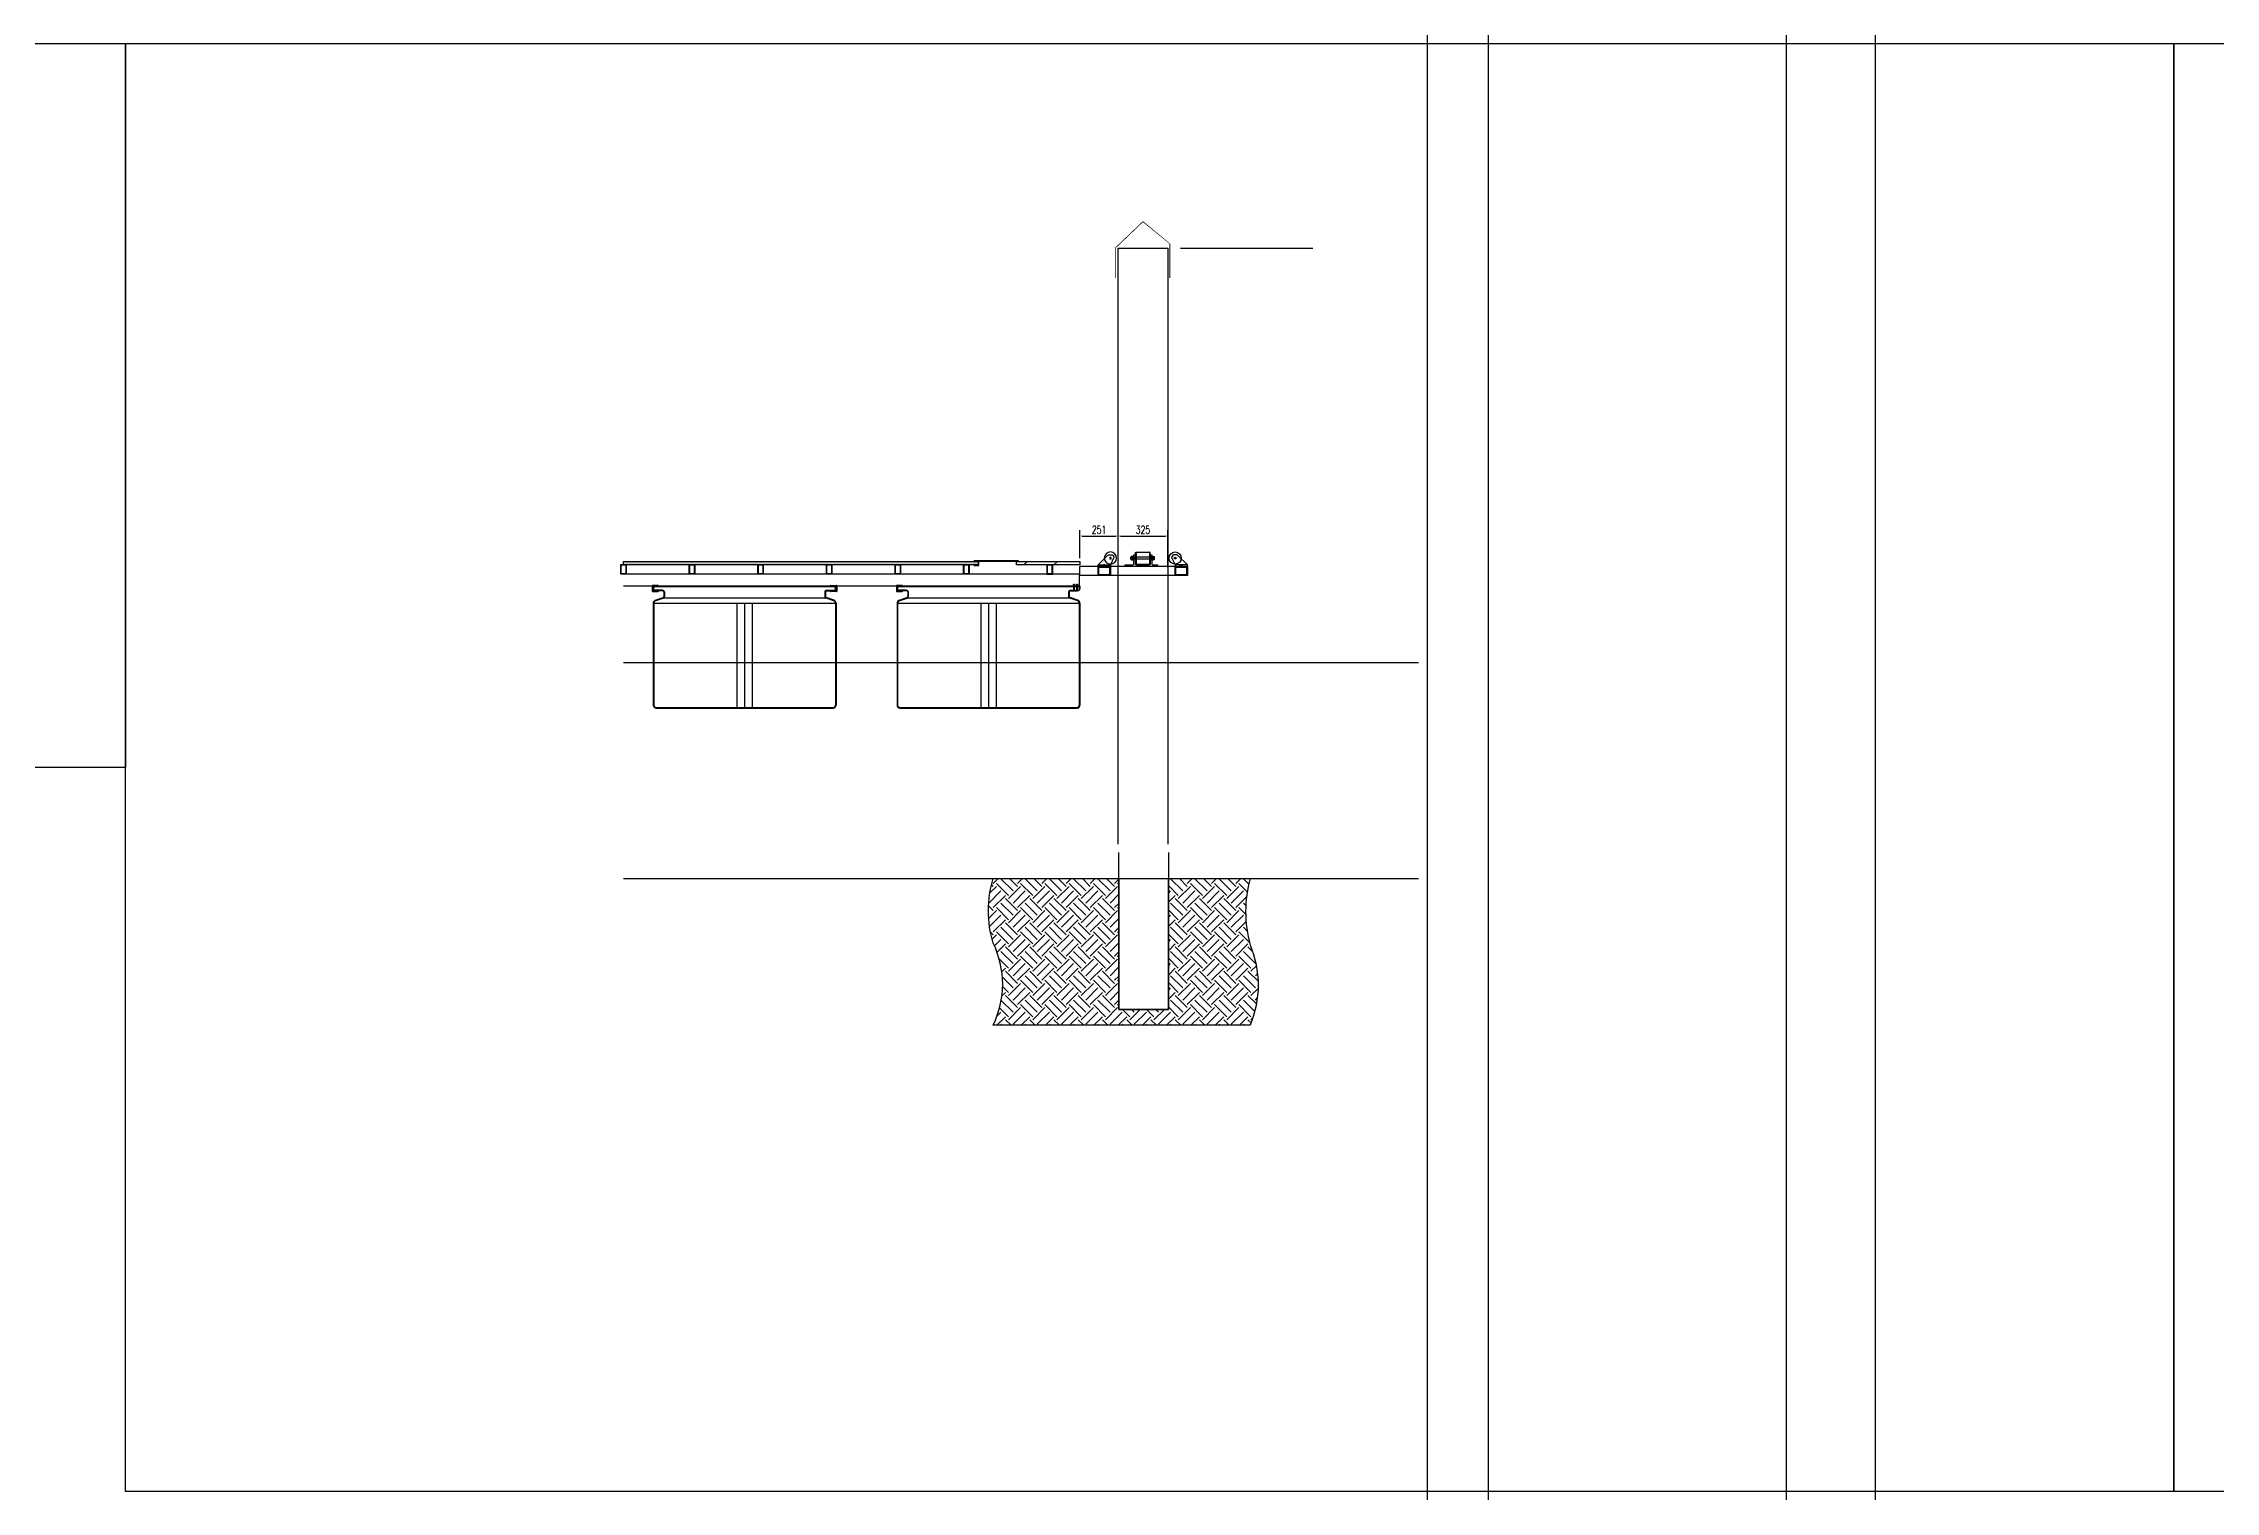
# Model space of a CAD drawing. Header units: millimetres. Extents: x -1714232 to -1367445, y 901519 to 1531173.
# Drawn here: x -1687890 to -1673638, y 914755 to 924259 of the extents above; entities that cross this region are included whole.
import ezdxf

# ---------------------------------------------------------------- set-up
doc = ezdxf.new("R2010")
doc.units = ezdxf.units.MM
doc.header["$LTSCALE"] = 1000
for name, pattern in [('ACAD_ISO03W100', [30, 12, -18]), ('CENTER2', [28.574999999999992, 19.05, -3.174999999999998, 3.174999999999998, -3.174999999999998]), ('DASH', [0.35, 0.25, -0.1]), ('DASHED2', [9.524999999999995, 6.349999999999998, -3.174999999999998]), ('HIDDEN', [0.375, 0.25, -0.125])]:
    doc.linetypes.add(name, pattern=pattern)
doc.layers.get('0').update_dxf_attribs({"linetype": 'CONTINUOUS'})
doc.layers.get('DEFPOINTS').update_dxf_attribs({"linetype": 'CONTINUOUS'})
doc.layers.add('_ACM-LD-SC64', color=251, linetype='CONTINUOUS', lineweight=13)
for name, color, linetype in [('PUB_DIM', 3, 'CONTINUOUS'), ('W-ALUMINUM_FRAME铝架', 30, 'CONTINUOUS'), ('W-FLOAT_BOWL浮筒', 253, 'CONTINUOUS'), ('W-MOUNTING固定方式', 5, 'CONTINUOUS'), ('W-STEEL_FRAME钢架', 3, 'CONTINUOUS'), ('W-STEEL_KEEL钢龙骨', 5, 'CONTINUOUS'), ('W-WOOD_FLOOR木地板', 30, 'CONTINUOUS'), ('ZJ', 251, 'CONTINUOUS'), ('扣板', 4, 'CONTINUOUS'), ('结构', 1, 'CONTINUOUS')]:
    doc.layers.add(name, color=color, linetype=linetype)
doc.styles.add('STANDARD_T3', font='simplex.shx', dxfattribs={"width": 0.7, "bigfont": 'gbcbig.shx'})
doc.dimstyles.new('W&&15', dxfattribs={"dimtxt": 52.5, "dimasz": 15, "dimexe": 37.5, "dimexo": 45, "dimgap": 15, "dimtad": 1, "dimdec": 0, "dimzin": 0, "dimdsep": 46, "dimtxsty": 'STANDARD_T3', "dimcen": 0.09, "dimclrd": 1, "dimclre": 1, "dimclrt": 7, "dimazin": 2, "dimtfac": 1, "dimtdec": 0, "dimtix": 1, "dimtmove": 2, "dimatfit": 3, "dimfxl": 100, "dimtolj": 1, "dimtzin": 0, "dimarcsym": 0})

# ---------------------------------------------------------------- blocks, each defined once
blk = doc.blocks.new('玻璃钢浮箱')
for p, q in [((-1336464.95106362, 1115022.612269829), (-1336464.95106362, 1115007.612269829)), ((-1335264.95106362, 1115022.612269832), (-1336464.95106362, 1115022.612269832)), ((-1336451.521735378, 1114930.448376054), (-1336400.322794921, 1114948.25749087)), ((-1335278.527714764, 1115018.612269829), (-1336451.374412476, 1115018.612269832)), ((-1336402.951063621, 1114996.612269829), (-1336451.374412476, 1114996.612269829)), ((-1336450.879067439, 1114926.436843038), (-1336399.00866057, 1114944.479521718)), ((-1336402.951063621, 1114992.612269829), (-1336449.95106362, 1114992.612269829)), ((-1335330.893466676, 1114944.479521722), (-1336399.008660571, 1114944.479521719)), ((-1336394.951063621, 1114984.612269829), (-1336394.951063621, 1114955.813429174)), ((-1336390.951063621, 1114984.612269829), (-1336390.951063621, 1114955.813429174)), ((-1335338.95106362, 1114984.612269831), (-1335338.95106362, 1114955.813429174)), ((-1335334.95106362, 1114984.612269831), (-1335334.95106362, 1114955.813429174)), ((-1335279.023059806, 1114926.436843041), (-1335330.893466675, 1114944.479521722)), ((-1335278.380391867, 1114930.448376058), (-1335329.579332324, 1114948.257490873)), ((-1335326.95106362, 1114996.612269831), (-1335278.527714764, 1114996.612269829)), ((-1335326.95106362, 1114992.612269831), (-1335279.95106362, 1114992.612269831)), ((-1335264.95106362, 1115022.612269829), (-1335264.95106362, 1115007.612269829)), ((-1336464.951063623, 1114911.558530298), (-1336464.951063622, 1114241.612269833)), ((-1336460.951063623, 1114912.26945872), (-1335268.951063622, 1114912.269458724)), ((-1336460.951063623, 1114912.26945872), (-1336460.951063623, 1114241.612269833)), ((-1335914.951063629, 1114912.269458722, 1e-08), (-1335914.951063629, 1114226.612269833, 1e-08)), ((-1335864.951063628, 1114912.269458722, 1e-08), (-1335864.951063631, 1114226.612269832, 1e-08)), ((-1335864.951063629, 1114912.269458722, 1e-08), (-1335864.95106363, 1114226.612269832, 1e-08)), ((-1335814.951063628, 1114912.269458722, 1e-08), (-1335814.951063631, 1114226.612269832, 1e-08)), ((-1335268.951063622, 1114912.269458724), (-1335268.95106362, 1114241.612269832)), ((-1335264.951063622, 1114911.558530302), (-1335264.951063624, 1114241.611891086)), ((-1336445.951063623, 1114226.612269833), (-1335283.95106362, 1114226.612269832)), ((-1336445.951063622, 1114222.612269833), (-1335283.95106362, 1114222.612269832))]:
    blk.add_line(p, q)
for centre, radius, start, end in [((-1336449.95106362, 1115007.612269829), 15, 180, 270), ((-1336444.951063623, 1114911.558530298), 20, 109.1797943720464, 180), ((-1336451.374412476, 1115007.612269829), 11, 90, 270), ((-1336445.951063623, 1114912.26945872), 15, 109.1797943720464, 180), ((-1336402.951063621, 1114984.612269829), 12, 0, 90), ((-1336402.951063621, 1114984.612269829), 8, 0, 90), ((-1336402.951063621, 1114955.813429174), 8, 289.1797943720464, 0), ((-1336402.951063621, 1114955.813429174), 12, 289.1797943720464, 0), ((-1335326.95106362, 1114984.612269831), 12, 90, 180), ((-1335326.95106362, 1114955.813429174), 12, 180, 250.8202055983708), ((-1335326.95106362, 1114984.612269831), 8, 90, 180), ((-1335326.95106362, 1114955.813429174), 8, 180, 250.8202055983708), ((-1335279.95106362, 1115007.612269831), 15, 270, 0), ((-1335283.951063622, 1114912.269458724), 15, 0, 70.82020559837085), ((-1335278.527714764, 1115007.612269829), 11, 270, 90), ((-1335284.951063622, 1114911.558530302), 20, 0, 70.82020559837085), ((-1336445.951063622, 1114241.612269833), 19, 180, 270), ((-1336445.951063623, 1114241.612269833), 15, 180, 270), ((-1335283.95106362, 1114241.612269832), 15, 270, 0), ((-1335283.95106362, 1114241.612269832), 19, 270, 0)]:
    blk.add_arc(centre, radius, start, end)
blk = doc.blocks.new('0123.')
at = {"layer": '结构', "color": 4, "linetype": 'ByBlock', "ltscale": 0.5}
for p, q in [((448796.9739971925, -94743.68440451115), (448796.9739971925, -94742.68440451115)), ((448797.9739971925, -94741.68440451115), (448835.9739971925, -94741.68440451115)), ((448832.9739971925, -94744.68440451115), (448797.9739971925, -94744.68440451115)), ((448833.9739971925, -94777.68440451115), (448833.9739971925, -94745.68440451115)), ((448836.9739971925, -94742.68440451115), (448836.9739971925, -94780.68440451115)), ((448796.9739971925, -94780.68440451115), (448796.9739971925, -94779.68440451115)), ((448797.9739971925, -94778.68440451115), (448832.9739971925, -94778.68440451115)), ((448835.9739971925, -94781.68440451115), (448797.9739971925, -94781.68440451115))]:
    blk.add_line(p, q, dxfattribs=at)
for centre, start, end in [((448797.9739971925, -94742.68440451115), 90, 180), ((448797.9739971925, -94743.68440451115), 180, 270), ((448832.9739971925, -94745.68440451115), 0, 90), ((448835.9739971925, -94742.68440451115), 0, 90), ((448797.9739971925, -94779.68440451115), 90, 180), ((448797.9739971925, -94780.68440451115), 180, 270), ((448832.9739971925, -94777.68440451115), 270, 0), ((448835.9739971925, -94780.68440451115), 270, 0)]:
    blk.add_arc(centre, 1, start, end, dxfattribs=at)
blk = doc.blocks.new('膨胀螺丝')
at = {"layer": '_ACM-LD-SC64', "color": 8}
for p, q in [((-1332436.829765675, 1115542.888619291), (-1332436.829765675, 1115538.088619291)), ((-1332424.829765675, 1115542.888619291), (-1332436.829765675, 1115542.888619291)), ((-1332424.829765675, 1115538.088619291), (-1332436.829765675, 1115538.088619291)), ((-1332434.429765675, 1115542.888619291), (-1332434.429765675, 1115538.088619291)), ((-1332434.029765675, 1115544.088619291), (-1332432.829765675, 1115545.288619291)), ((-1332434.029765675, 1115542.888619291), (-1332434.029765675, 1115544.088619291)), ((-1332428.829765675, 1115545.288619291), (-1332432.829765675, 1115545.288619291)), ((-1332427.629765675, 1115544.088619291), (-1332428.829765675, 1115545.288619291)), ((-1332427.629765675, 1115542.888619291), (-1332427.629765675, 1115544.088619291)), ((-1332427.229765675, 1115542.888619291), (-1332427.229765675, 1115538.088619291)), ((-1332424.829765675, 1115542.888619291), (-1332424.829765675, 1115538.088619291))]:
    blk.add_line(p, q, dxfattribs=at)
at = {"layer": '_ACM-LD-SC64', "color": 8, "linetype": 'HIDDEN', "ltscale": 5}
blk.add_lwpolyline([(-1332427.229765675, 1115538.088619291), (-1332427.225071973, 1115500.348928018), (-1332434.425071973, 1115500.348928018), (-1332434.429765675, 1115538.088619291)], close=True, dxfattribs=at)
blk = doc.blocks.new('ganglonggu')
at = {"layer": 'W-STEEL_KEEL钢龙骨'}
for points in [[(-1338168.928732046, 1115605.282686594), (-1338128.928732046, 1115605.282686594), (-1338128.928732046, 1115665.282686594), (-1338168.928732046, 1115665.282686594)], [(-1338165.928732046, 1115608.282686594), (-1338131.928732046, 1115608.282686594), (-1338131.928732046, 1115662.282686594), (-1338165.928732046, 1115662.282686594)]]:
    blk.add_lwpolyline(points, close=True, dxfattribs=at)
blk = doc.blocks.new('*D72')
at = {"layer": 'DEFPOINTS', "color": 0, "transparency": 16777216}
for p in [(-1680512.919584819, 921025.8670849195), (-1680837.919584819, 920773.2887993532), (-1680512.919584819, 920773.2887993532)]:
    blk.add_point(p, dxfattribs=at)
at = {"layer": 'PUB_DIM', "color": 1, "lineweight": -2, "transparency": 16777216}
for p, q in [((-1680837.919584819, 920818.2887993532), (-1680837.919584819, 921063.3670849195)), ((-1680822.919584819, 921025.8670849195), (-1680527.919584819, 921025.8670849195)), ((-1680512.919584819, 920818.2887993532), (-1680512.919584819, 921063.3670849195))]:
    blk.add_line(p, q, dxfattribs=at)
at = {"layer": 'PUB_DIM', "color": 1, "transparency": 16777216}
for points in [[(-1680822.919584819, 921028.3670849195), (-1680822.919584819, 921023.3670849195), (-1680837.919584819, 921025.8670849195)], [(-1680527.919584819, 921028.3670849195), (-1680527.919584819, 921023.3670849195), (-1680512.919584819, 921025.8670849195)]]:
    blk.add_solid(points, dxfattribs=at)
at = {"layer": 'PUB_DIM', "color": 7, "transparency": 16777216, "insert": (-1680675.419584819, 921067.1170849195), "char_height": 52.5, "attachment_point": 5, "style": 'STANDARD_T3'}
blk.add_mtext('\\A1;325', dxfattribs=at)
blk = doc.blocks.new('5632.')
for p, q in [((865972.7577480647, -129944.8268070182), (865995.8249615186, -129992.1216033775)), ((865980.8735029197, -129928.5214834217), (865973.7819724404, -129939.0348313285)), ((866075.8249615186, -129992.1216033775), (866013.753893707, -129930.0505355656))]:
    blk.add_line(p, q)
at = {"color": 0}
for p, q in [((866006.682825895, -129927.1216033775), (865984.3432487755, -129927.1216033775)), ((866075.8249615186, -129992.1216033775), (865995.8249615186, -129992.1216033775)), ((865995.8249615186, -129992.1216033775), (865995.8249615186, -130002.1216033775)), ((865995.8249615186, -130002.1216033775), (866075.8249615186, -130002.1216033775)), ((866075.8249615186, -130002.1216033775), (866075.8249615186, -129992.1216033775))]:
    blk.add_line(p, q, dxfattribs=at)
for radius in [40, 6]:
    blk.add_circle((865995.8249615186, -129947.3343983071), radius)
for centre, radius, start, end in [((865977.2517182962, -129942.6349512843), 5, 133.943538768999, 205.9999999985835), ((865984.3432487755, -129932.1216033775), 5, 90, 133.943538768999), ((866006.682825895, -129937.1216033775), 10, 45, 90)]:
    blk.add_arc(centre, radius, start, end)
blk = doc.blocks.new('*D85')
at = {"layer": 'DEFPOINTS', "color": 0, "transparency": 16777216}
for p in [(-1680837.919584819, 921025.8670813083), (-1681089.080432753, 920836.4876276387), (-1680837.919584819, 920836.4876276387)]:
    blk.add_point(p, dxfattribs=at)
at = {"layer": 'PUB_DIM', "color": 1, "lineweight": -2, "transparency": 16777216}
for p, q in [((-1681089.080432753, 920881.4876276387), (-1681089.080432753, 921063.3670813083)), ((-1681074.080432753, 921025.8670813083), (-1680852.919584819, 921025.8670813083)), ((-1680837.919584819, 920881.4876276387), (-1680837.919584819, 921063.3670813083))]:
    blk.add_line(p, q, dxfattribs=at)
at = {"layer": 'PUB_DIM', "color": 1, "transparency": 16777216}
for points in [[(-1681074.080432753, 921028.3670813083), (-1681074.080432753, 921023.3670813083), (-1681089.080432753, 921025.8670813083)], [(-1680852.919584819, 921028.3670813083), (-1680852.919584819, 921023.3670813083), (-1680837.919584819, 921025.8670813083)]]:
    blk.add_solid(points, dxfattribs=at)
at = {"layer": 'PUB_DIM', "color": 7, "transparency": 16777216, "insert": (-1680963.500008786, 921067.1170813083), "char_height": 52.5, "attachment_point": 5, "style": 'STANDARD_T3'}
blk.add_mtext('\\A1;251', dxfattribs=at)

msp = doc.modelspace()

# ---------------------------------------------------------------- hatches: boundary and pattern name
h = msp.add_hatch()
h.set_pattern_fill('土壤', color=256, scale=30, angle=45)
h.set_pattern_definition([(45, (-3000110.909582535, -1009852.079416482), (0, 159.0990257669732), [112.5, -112.5]), (45, (-3000140.740649866, -1009822.248349151), (0, 159.0990257669732), [112.5, -112.5]), (45, (-3000170.571717198, -1009792.417281819), (0, 159.0990257669732), [112.5, -112.5]), (135, (-3000170.571717198, -1009772.529903598), (-159.0990257669732, 2.842170943040401e-14), [112.5, -112.5]), (135, (-3000140.740649866, -1009742.698836267), (-159.0990257669732, 2.842170943040401e-14), [112.5, -112.5]), (135, (-3000110.909582535, -1009712.867768936), (-159.0990257669732, 2.842170943040401e-14), [112.5, -112.5])])
edge = h.paths.add_edge_path()
edge.add_line((-1680508.91897072, 918778.7961400573), (-1679972.363137807, 918778.7961400573))
edge.add_arc((-1679175.083586384, 918560.8210495306), 826.5396682594758, 164.7090876036048, 195.2909123963952)
edge.add_arc((-1680608.443632405, 918078.9658706628), 688.6443905466099, -22.53127899476482, 22.53127899476482, ccw=False)
edge.add_line((-1679972.363137807, 917815.0857823216), (-1681658.345607596, 917815.0857823216))
edge.add_arc((-1682209.621212257, 918084.805049988), 613.7208450469742, 333.9291642894453, 386.0708357105547)
edge.add_arc((-1680937.793764044, 918566.6602288558), 751.1302177831844, 163.5951725134529, 196.4048274865471, ccw=False)
edge.add_line((-1681658.345607596, 918778.7961400573), (-1680833.918819812, 918778.7961400573))
edge.add_line((-1680833.918819812, 918778.7961400573), (-1680833.918349989, 917919.4773324586))
edge.add_line((-1680833.918349989, 917919.4773324586), (-1680508.918349989, 917919.4773324586))
edge.add_line((-1680508.918349989, 917919.4773324586), (-1680508.91897072, 918778.7961400573))
at = {"layer": 'W-ALUMINUM_FRAME铝架'}
h = msp.add_hatch(dxfattribs=at)
h.set_pattern_fill('金属', color=4, scale=5)
h.set_pattern_definition([(45, (-348646.0581654867, -194941.7119045416), (-8.838834764831844, 8.838834764831844), []), (45, (-348640.1656089867, -194941.7119045416), (-8.838834764831844, 8.838834764831844), [])])
edge = h.paths.add_edge_path()
edge.add_line((-1681491.801853968, 920863.1687777631), (-1681755.684643422, 920863.1687777631))
edge.add_line((-1681755.684643421, 920863.1687777631), (-1681783.020710964, 920863.1687777631))
edge.add_arc((-1681782.75891018, 920861.6918010032), 1.49999999997874, 100.0515325538867, 278.4424035466266)
edge.add_line((-1681782.538687484, 920860.2080550801), (-1681755.463221053, 920860.1687777631))
edge.add_line((-1681755.463221053, 920860.1687777631), (-1681755.463221053, 920836.1687777631))
edge.add_line((-1681755.463221054, 920836.1687777631), (-1681783.020710964, 920836.1687777631))
edge.add_arc((-1681782.75891018, 920834.6918010032), 1.49999999997874, 100.0515325538867, 278.4424035466266)
edge.add_line((-1681782.538687484, 920833.2080550801), (-1681755.463221053, 920833.1687777631))
edge.add_line((-1681755.463221053, 920833.1687777631), (-1681752.463221053, 920833.1687777631))
edge.add_line((-1681752.463221053, 920833.1687777631), (-1681752.463221053, 920860.1687777631))
edge.add_line((-1681752.463221053, 920860.1687777631), (-1681491.801853968, 920860.1687777631))
edge.add_line((-1681491.801853968, 920860.1687777631), (-1681491.801853968, 920863.1687777631))
at = {"layer": 'W-WOOD_FLOOR木地板'}
h = msp.add_hatch(dxfattribs=at)
h.set_pattern_fill('木纹01', color=256, scale=10, angle=45)
h.set_pattern_definition([(45, (-3000604.564621158, -1012149.559421372), (0, 56.5685424949238), [2, -38]), (45, (-3000627.192038156, -1012166.529984121), (0, 56.5685424949238), [4, -36]), (45, (-3000610.221475407, -1012146.730994248), (0, 56.5685424949238), [2, -38]), (45, (-3000630.020465281, -1012160.873129871), (0, 56.5685424949238), [2, -38]), (45, (-3000614.464116095, -1012142.48835356), (0, 56.5685424949238), [2, -38]), (45, (-3000631.434678843, -1012156.630489184), (0, 56.5685424949238), [2, -38]), (45, (-3000617.292543219, -1012139.659926436), (0, 56.5685424949238), [2, -38]), (45, (-3000635.67731953, -1012152.387848497), (0, 56.5685424949238), [2, -22, 2, -14]), (45, (-3000638.505746655, -1012149.559421372), (0, 56.5685424949238), [4, -20, 2, -14]), (45, (-3000644.162600905, -1012146.730994248), (0, 56.5685424949238), [2, -6, 2, -16, 2, -12]), (45, (-3000648.405241592, -1012145.316780685), (0, 56.5685424949238), [2, -8, 4, -26]), (45, (-3000631.434678843, -1012125.517790812), (0, 56.5685424949238), [2, -38]), (45, (-3000651.233668717, -1012142.48835356), (0, 56.5685424949238), [2, -10, 2, -26]), (90, (-3000627.192038156, -1012172.18683837), (-28.28427124800001, 28.28427124800001), [5.65684, -50.91170248]), (90, (-3000603.150407596, -1012148.14520781), (-28.28427124800001, 28.28427124800001), [11.313708, -45.25483448]), (90, (-3000617.292543219, -1012134.003072186), (-28.28427124800001, 28.28427124800001), [2.8284, -53.74014248]), (90, (-3000644.162600905, -1012155.216275622), (-28.28427124800001, 28.28427124800001), [8.485280000000001, -48.08326248]), (90, (-3000620.120970344, -1012131.174645061), (-28.28427124800001, 28.28427124800001), [14.142136, -42.42640648]), (90, (-3000624.363611031, -1012126.932004374), (-28.28427124800001, 28.28427124800001), [8.485280000000001, -48.08326248]), (0, (-3000632.848892406, -1012129.760431499), (28.28427124800001, 28.284271248), [2.8284, -53.74014248]), (0, (-3000620.120970344, -1012162.287343434), (28.28427124800001, 28.284271248), [5.65684, -50.91170248]), (0, (-3000630.020465281, -1012149.559421372), (28.28427124800001, 28.284271248), [5.65684, -50.91170248]), (0, (-3000615.878329657, -1012146.730994248), (28.28427124800001, 28.284271248), [5.65684, -50.91170248]), (0, (-3000628.606251718, -1012136.831499311), (28.28427124800001, 28.284271248), [5.65684, -50.91170248]), (0, (-3000630.020465281, -1012132.588858624), (28.28427124800001, 28.284271248), [8.485280000000001, -48.08326248]), (0, (-3000620.120970344, -1012156.630489184), (28.28427124800001, 28.284271248), [8.485280000000001, -48.08326248]), (0, (-3000617.292543219, -1012150.973634935), (28.28427124800001, 28.284271248), [8.485280000000001, -48.08326248]), (0, (-3000631.434678843, -1012145.316780685), (28.28427124800001, 28.284271248), [8.485280000000001, -48.08326248]), (0, (-3000630.020465281, -1012141.074139998), (28.28427124800001, 28.284271248), [8.485280000000001, -48.08326248]), (71.5650512, (-3000631.434678843, -1012165.115770558), (28.28427123614903, 28.2842712587801), [4.472135599999995, -84.97058319999994]), (71.5650512, (-3000608.807261845, -1012145.316780685), (28.28427123614903, 28.2842712587801), [17.88854399999998, -71.55417507999992]), (71.5650512, (-3000613.049902532, -1012141.074139998), (28.28427123614903, 28.2842712587801), [17.88854399999998, -71.55417507999992]), (71.5650512, (-3000615.878329657, -1012138.245712873), (28.28427123614903, 28.2842712587801), [17.88855999999998, -26.79999999999998, 8.944399999999991, -35.80975907999996]), (71.5650512, (-3000617.292543219, -1012131.174645061), (28.28427123614903, 28.2842712587801), [4.472135599999995, -84.97058319999994]), (71.5650512, (-3000652.647882279, -1012146.730994248), (28.28427123614903, 28.2842712587801), [4.472135599999995, -84.97058319999994]), (71.5650512, (-3000630.020465281, -1012124.10357725), (28.28427123614903, 28.2842712587801), [8.94427199999999, -80.49844707999993]), (18.43494879999998, (-3000611.63568897, -1012156.630489184), (28.28427125878011, 28.28427123614901), [8.944271999999996, -80.49844707999999]), (18.43494879999998, (-3000628.606251718, -1012159.458916309), (28.28427125878011, 28.28427123614901), [8.944271999999996, -80.49844707999999]), (18.43494879999998, (-3000624.363611031, -1012163.701556996), (28.28427125878011, 28.28427123614901), [4.472135599999999, -84.97044707999997]), (18.43494879999998, (-3000630.020465281, -1012155.216275622), (28.28427125878011, 28.28427123614901), [13.416408, -76.02631107999999]), (18.43494879999998, (-3000624.363611031, -1012149.559421372), (28.28427125878011, 28.28427123614901), [8.944271999999996, -80.49844707999999]), (18.43494879999998, (-3000622.949397469, -1012145.316780685), (28.28427125878011, 28.28427123614901), [8.944271999999996, -80.49844707999999]), (18.43494879999998, (-3000634.263105968, -1012150.973634935), (28.28427125878011, 28.28427123614901), [4.472135599999999, -84.97044707999997]), (18.43494879999998, (-3000635.67731953, -1012146.730994248), (28.28427125878011, 28.28427123614901), [4.472135599999999, -84.97044707999997]), (18.43494879999998, (-3000630.020465281, -1012129.760431499), (28.28427125878011, 28.28427123614901), [4.472135599999999, -84.97044707999997]), (18.43494879999998, (-3000621.535183907, -1012141.074139998), (28.28427125878011, 28.28427123614901), [4.472135599999999, -84.97044707999997]), (18.43494879999998, (-3000642.748387342, -1012145.316780685), (28.28427125878011, 28.28427123614901), [13.416408, -76.02631107999999]), (18.43494879999998, (-3000646.991028029, -1012143.902567123), (28.28427125878011, 28.28427123614901), [8.944271999999996, -80.49844707999999]), (18.43494879999998, (-3000622.949397469, -1012136.831499311), (28.28427125878011, 28.28427123614901), [4.471999999999999, -40.24799999999999, 4.471999999999999, -40.25071908]), (18.43494879999998, (-3000637.091533093, -1012139.659926436), (28.28427125878011, 28.28427123614901), [8.944271999999996, -80.49844707999999]), (18.43494879999998, (-3000638.505746655, -1012135.417285749), (28.28427125878011, 28.28427123614901), [8.944271999999996, -80.49844707999999]), (18.43494879999998, (-3000649.819455154, -1012141.074139998), (28.28427125878011, 28.28427123614901), [8.944271999999996, -80.49844707999999]), (18.43494879999998, (-3000641.33417378, -1012132.588858624), (28.28427125878011, 28.28427123614901), [8.944271999999996, -80.49844707999999])])
h.paths.add_polyline_path([(-1684083.05470013, 920859.6367519689), (-1681756.080432753, 920859.6367519689), (-1681756.080432753, 920836.84889412), (-1684083.05470013, 920836.84889412)])
h = msp.add_hatch(dxfattribs=at)
h.set_pattern_fill('饰面砖', color=256, scale=70, angle=315)
h.set_pattern_definition([(45, (-343052.1861834654, -194842.7950589554), (-98.99494936611663, 98.99494936611667), [])])
h.paths.add_polyline_path([(-1681506.080432753, 920859.2754854877), (-1681089.080432753, 920859.2754854877), (-1681089.080432753, 920836.4876276387), (-1681506.080432753, 920836.4876276387)])

# ---------------------------------------------------------------- linework, layer by layer
at = {"color": 0}
for p, q in [((-1680384.080432753, 920826.4876276387, -1e-08), (-1681089.080432752, 920826.4876276387, -1e-08)), ((-1680384.080432754, 920826.4876276387, -1e-08), (-1680384.080432754, 920766.4876276387, -1e-08)), ((-1680384.080432753, 920766.4876276387, -1e-08), (-1681089.080432752, 920766.4876276387, -1e-08))]:
    msp.add_line(p, q, dxfattribs=at)
for p, q in [((-1681089.080432752, 920766.4876276387, -1e-08), (-1681089.080432752, 920826.4876276387, -1e-08)), ((-1680749.90943162, 920885.476432862, -1e-08), (-1680742.90943162, 920885.476432862, -1e-08)), ((-1680742.90943162, 920874.476432862, -1e-08), (-1680749.90943162, 920874.476432862, -1e-08)), ((-1680738.90943162, 920878.9316691619, -1e-08), (-1680742.90943162, 920882.2775443739, -1e-08)), ((-1680738.90943162, 920876.63055765, -1e-08), (-1680742.90943162, 920879.976432862, -1e-08)), ((-1680720.90943162, 920840.4876276387, -1e-08), (-1680631.90943162, 920840.4876276387, -1e-08)), ((-1680613.90943162, 920878.9316691619, -1e-08), (-1680609.90943162, 920882.2775443739, -1e-08)), ((-1680613.90943162, 920876.63055765, -1e-08), (-1680609.90943162, 920879.976432862, -1e-08)), ((-1680602.90943162, 920885.476432862, -1e-08), (-1680609.90943162, 920885.476432862, -1e-08)), ((-1680609.90943162, 920874.476432862, -1e-08), (-1680602.90943162, 920874.476432862, -1e-08)), ((-1680600.90943162, 920872.976432862, -1e-08), (-1680600.90943162, 920886.976432862, -1e-08))]:
    msp.add_line(p, q)
at = {"linetype": 'DASHED2'}
for p, q in [((-1680936.080432753, 920826.4876276387, -1e-08), (-1680936.080432753, 920836.4876276387, -1e-08)), ((-1680922.080432753, 920826.4876276387, -1e-08), (-1680922.080432753, 920836.4876276387, -1e-08)), ((-1680431.080432753, 920826.4876276392, -1e-08), (-1680431.080432753, 920836.4876276392, -1e-08)), ((-1680417.080432753, 920826.4876276392, -1e-08), (-1680417.080432753, 920836.4876276392, -1e-08))]:
    msp.add_line(p, q, dxfattribs=at)
at = {"color": 3, "linetype": 'CENTER2', "ltscale": 0.5}
for p, q in [((-1680929.080432753, 920821.4876276387, -1e-08), (-1680929.080432753, 920841.4876276387, -1e-08)), ((-1680424.080432753, 920821.4876276392, -1e-08), (-1680424.080432753, 920841.4876276392, -1e-08))]:
    msp.add_line(p, q, dxfattribs=at)
at = {"color": 4}
for p, q in [((-1680751.90943162, 920879.976432862, -1e-08), (-1680755.90943162, 920879.976432862, -1e-08)), ((-1680751.90943162, 920885.976432862, -1e-08), (-1680754.90943162, 920885.976432862, -1e-08)), ((-1680754.90943162, 920873.976432862, -1e-08), (-1680751.90943162, 920873.976432862, -1e-08))]:
    msp.add_line(p, q, dxfattribs=at)
at = {"color": 1}
for p, q in [((-1680735.90943162, 920887.4876276387, -1e-08), (-1680725.90943162, 920887.4876276387, -1e-08)), ((-1680725.90943162, 920873.4876276387, -1e-08), (-1680735.90943162, 920873.4876276387, -1e-08)), ((-1680616.90943162, 920887.4876276387, -1e-08), (-1680626.90943162, 920887.4876276387, -1e-08)), ((-1680616.90943162, 920873.4876276387, -1e-08), (-1680626.90943162, 920873.4876276387, -1e-08))]:
    msp.add_line(p, q, dxfattribs=at)
at = {"color": 6, "linetype": 'ACAD_ISO03W100'}
for p, q in [((-1680616.90943162, 920886.4876276387, -1e-08), (-1680735.90943162, 920886.4876276387, -1e-08)), ((-1680616.90943162, 920874.4876276387, -1e-08), (-1680735.90943162, 920874.4876276387, -1e-08))]:
    msp.add_line(p, q, dxfattribs=at)
at = {"color": 2}
for p, q in [((-1680735.90943162, 920880.4876276387, -1e-08), (-1680725.90943162, 920880.4876276387, -1e-08)), ((-1680626.90943162, 920880.4876276387, -1e-08), (-1680616.90943162, 920880.4876276387, -1e-08))]:
    msp.add_line(p, q, dxfattribs=at)
at = {"const_width": 5}
msp.add_lwpolyline([(-1680853.920221607, 922718.4407179416), (-1680853.920221607, 922918.4407179416), (-1680675.420218837, 923089.2143049624), (-1680498.920221607, 922918.4407179416), (-1680498.920221606, 922718.4407179416)], dxfattribs=at)
at = {"elevation": -1e-08}
for points in [[(-1680720.90943162, 920836.4876276387), (-1680631.90943162, 920836.4876276387, 0.414213562373095), (-1680626.90943162, 920841.4876276387), (-1680626.90943162, 920901.4876276387), (-1680616.90943162, 920901.4876276387), (-1680616.90943162, 920841.4876276387, 0.414213562373095), (-1680611.90943162, 920836.4876276387), (-1680579.90943162, 920836.4876276387), (-1680579.90943162, 920826.4876276387), (-1680792.909431584, 920826.4876276387), (-1680792.909431584, 920836.4876276387), (-1680740.90943162, 920836.4876276387, 0.414213562373095), (-1680735.90943162, 920841.4876276387), (-1680735.90943162, 920901.4876276387)], [(-1680735.90943162, 920901.4876276387), (-1680725.90943162, 920901.4876276387), (-1680725.90943162, 920841.4876276387, 0.414213562373095), (-1680720.90943162, 920836.4876276387)]]:
    msp.add_lwpolyline(points, format="xyb", dxfattribs=at)
for points in [[(-1680755.90943162, 920874.976432862), (-1680753.90943162, 920872.976432862), (-1680753.90943162, 920886.976432862), (-1680755.90943162, 920884.976432862)], [(-1680751.90943162, 920871.476432862), (-1680751.90943162, 920874.476432862), (-1680751.90943162, 920885.476432862), (-1680751.90943162, 920888.476432862)], [(-1680628.90943162, 920917.4876276387), (-1680631.90943162, 920920.4876276387), (-1680631.90943162, 920840.4876276387), (-1680628.90943162, 920843.4876276387)], [(-1680600.90943162, 920871.476432862), (-1680600.90943162, 920874.476432862), (-1680600.90943162, 920885.476432862), (-1680600.90943162, 920888.476432862)]]:
    msp.add_lwpolyline(points, close=True, dxfattribs=at)
for points in [[(-1680753.90943162, 920872.976432862), (-1680751.90943162, 920872.976432862), (-1680751.90943162, 920886.976432862), (-1680753.90943162, 920886.976432862)], [(-1680738.90943162, 920893.476432862), (-1680738.90943162, 920865.476432862), (-1680735.90943162, 920865.476432862), (-1680735.90943162, 920893.476432862), (-1680738.90943162, 920893.476432862), (-1680738.90943162, 920892.476432862)], [(-1680720.90943162, 920920.4876276387), (-1680720.90943162, 920840.4876276387), (-1680723.90943162, 920843.4876276387), (-1680723.90943162, 920917.4876276387), (-1680720.90943162, 920920.4876276387), (-1680631.90943162, 920920.4876276387)], [(-1680613.90943162, 920893.476432862), (-1680613.90943162, 920865.476432862), (-1680616.90943162, 920865.476432862), (-1680616.90943162, 920893.476432862), (-1680613.90943162, 920893.476432862), (-1680613.90943162, 920892.476432862)]]:
    msp.add_lwpolyline(points, dxfattribs=at)
for points in [[(-1680749.90943162, 920868.476432862), (-1680742.90943162, 920868.476432862), (-1680742.90943162, 920869.476432862), (-1680738.90943162, 920869.476432862), (-1680738.90943162, 920890.476432862), (-1680742.90943162, 920890.476432862), (-1680742.90943162, 920869.476432862), (-1680742.90943162, 920891.476432862), (-1680749.90943162, 920891.476432862, 0.6666666666666832), (-1680749.90943162, 920885.476432862, 0.3636363636362479), (-1680749.90943162, 920874.476432862, 0.6666666666659284)], [(-1680602.90943162, 920868.476432862), (-1680609.90943162, 920868.476432862), (-1680609.90943162, 920869.476432862), (-1680613.90943162, 920869.476432862), (-1680613.90943162, 920890.476432862), (-1680609.90943162, 920890.476432862), (-1680609.90943162, 920869.476432862), (-1680609.90943162, 920891.476432862), (-1680602.90943162, 920891.476432862, -0.6666666666655323), (-1680602.90943162, 920885.476432862, -0.3636363636359586), (-1680602.90943162, 920874.476432862, -0.6666666666654425)]]:
    msp.add_lwpolyline(points, format="xyb", close=True, dxfattribs=at)
msp.add_lwpolyline([(-1680508.91897072, 918778.7961400573), (-1679972.363137807, 918778.7961400573, 0.1342360577363548), (-1679972.363137807, 918342.845959004, -0.1991961435164959), (-1679972.363137807, 917815.0857823216), (-1681658.345607596, 917815.0857823216, 0.2315193902383781), (-1681658.345607596, 918354.5243176543, -0.1441452041679851), (-1681658.345607596, 918778.7961400573), (-1680833.918819812, 918778.7961400573), (-1680833.918349989, 917919.4773324586), (-1680508.918349989, 917919.4773324586), (-1680508.91897072, 918778.7961400573)], format="xyb")
at = {"layer": 'PUB_DIM'}
for p, q in [((-1680429.538621004, 922914.4407184036), (-1679560.557928969, 922914.4407184036)), ((-1684083.05470013, 920196.3373870004), (-1678868.116675455, 920196.3373870004)), ((-1684083.05470013, 918778.7961400573), (-1678868.116675455, 918778.7961400573))]:
    msp.add_line(p, q, dxfattribs=at)
for p in [(-1678811.0644654, 906660.6215209942), (-1678411.0644654, 906660.6215209942), (-1676455.155567356, 907618.1215209919), (-1675870.15556737, 907618.1215209987)]:
    msp.add_xline(p, (0, -1), dxfattribs=at)
for points in [[(-1694072.032200302, 924258.6372397924), (-1687352.032200302, 924258.6372397924), (-1687352.032200302, 919506.6372397924), (-1694072.032200302, 919506.6372397924)], [(-1687352.032200302, 924258.6372397924), (-1673912.032200302, 924258.6372397924), (-1673912.032200302, 914754.6372397924), (-1687352.032200302, 914754.6372397924)], [(-1673912.032200302, 924258.6372397924), (-1660472.032200302, 924258.6372397924), (-1660472.032200302, 914754.6372397924), (-1673912.032200302, 914754.6372397924)]]:
    msp.add_lwpolyline(points, close=True, dxfattribs=at)
at = {"layer": 'W-ALUMINUM_FRAME铝架', "color": 4}
for p, q in [((-1681755.684643421, 920863.1687777631), (-1681783.020710964, 920863.1687777631)), ((-1681755.463221053, 920836.1687777631), (-1681783.020710964, 920836.1687777631)), ((-1681782.538687484, 920860.2080550801), (-1681755.463221053, 920860.1687777631)), ((-1681782.538687484, 920833.2080550801), (-1681755.463221053, 920833.1687777631)), ((-1681491.801853968, 920863.1687777631), (-1681755.684643421, 920863.1687777631)), ((-1681755.463221053, 920860.1687777631), (-1681755.463221054, 920836.1687777631)), ((-1681755.463221053, 920833.1687777631), (-1681752.463221053, 920833.1687777631)), ((-1681752.463221053, 920860.1687777631), (-1681491.801853968, 920860.1687777631)), ((-1681752.463221053, 920833.1687777631), (-1681752.463221053, 920860.1687777631)), ((-1681491.801853968, 920860.1687777631), (-1681491.801853968, 920863.1687777631))]:
    msp.add_line(p, q, dxfattribs=at)
for centre in [(-1681782.75891018, 920861.6918010032), (-1681782.75891018, 920834.6918010032)]:
    msp.add_arc(centre, 1.499999999978139, 98.44240356427257, 278.4424035642726, dxfattribs=at)
at = {"layer": 'W-STEEL_FRAME钢架', "linetype": 'DASH', "ltscale": 0.5, "elevation": -1e-08}
for points in [[(-1680969.080432753, 920766.4876276387), (-1680969.080432753, 920826.4876276387), (-1680889.080432753, 920826.4876276387), (-1680889.080432753, 920766.4876276387)], [(-1680964.080432753, 920771.4876276387), (-1680964.080432753, 920821.4876276387), (-1680894.080432753, 920821.4876276387), (-1680894.080432753, 920771.4876276387)], [(-1680464.080432753, 920766.4876276387), (-1680464.080432753, 920826.4876276387), (-1680384.080432753, 920826.4876276387), (-1680384.080432753, 920766.4876276387)], [(-1680459.080432753, 920771.4876276387), (-1680459.080432753, 920821.4876276387), (-1680389.080432753, 920821.4876276387), (-1680389.080432753, 920771.4876276387)]]:
    msp.add_lwpolyline(points, close=True, dxfattribs=at)
at = {"layer": 'W-STEEL_FRAME钢架'}
msp.add_lwpolyline([(-1684083.05470013, 920776.84889412), (-1681095.080432753, 920776.8488941201), (-1681095.080432753, 920696.4876276461), (-1684083.05470013, 920696.487627646)], dxfattribs=at)
at = {"layer": 'W-WOOD_FLOOR木地板'}
for points in [[(-1684083.05470013, 920859.6367519689), (-1681756.080432753, 920859.6367519689), (-1681756.080432753, 920836.84889412), (-1684083.05470013, 920836.84889412)], [(-1681506.080432753, 920859.2754854877), (-1681089.080432753, 920859.2754854877), (-1681089.080432753, 920836.4876276387), (-1681506.080432753, 920836.4876276387)]]:
    msp.add_lwpolyline(points, close=True, dxfattribs=at)
at = {"layer": 'ZJ', "color": 1, "linetype": 'Continuous'}
for points in [[(-1680837.9189508, 919003.6348924364), (-1680837.920218837, 922914.4407151719), (-1680512.920218837, 922914.4407179416), (-1680512.9189508, 919003.6348896667)], [(-1680508.918912497, 918948.3198164792), (-1680508.918349989, 917919.4773324586), (-1680833.918349989, 917919.4773324586), (-1680833.918912497, 918948.3198164792)]]:
    msp.add_lwpolyline(points, dxfattribs=at)

# ---------------------------------------------------------------- block references
for name, p in [('ganglonggu', (-345935.1861834654, -194828.4337924737)), ('ganglonggu', (-345485.1861834654, -194828.4337924737)), ('ganglonggu', (-345035.1861834654, -194828.4337924737)), ('ganglonggu', (-344585.1861834654, -194828.4337924737)), ('ganglonggu', (-344135.1861834654, -194828.4337924737)), ('ganglonggu', (-343685.1861834654, -194828.4337924737)), ('ganglonggu', (-343138.1517006978, -194828.795058955)), ('5632.', (-2546459.905394272, 1050828.609231016, -1e-08))]:
    msp.add_blockref(name, p)
at = {"xscale": -1}
msp.add_blockref('5632.', (-814893.2554712347, 1050828.609231017, -1e-08), dxfattribs=at)
at = {"layer": 'W-FLOAT_BOWL浮筒'}
for p in [(-347424.1293691325, -194326.1246421859), (-345824.1293691325, -194326.1246421859)]:
    msp.add_blockref('玻璃钢浮箱', p, dxfattribs=at)
at = {"layer": 'W-MOUNTING固定方式'}
for p in [(-348696.616878784, -194835.6009916454), (-348677.720602114, -194835.6009916454)]:
    msp.add_blockref('膨胀螺丝', p, dxfattribs=at)
at = {"layer": '扣板', "xscale": -1}
for p in [(-1235057.594768607, 1015443.341385325, -1e-08), (-1233456.565623499, 1015443.341385325, -1e-08)]:
    msp.add_blockref('0123.', p, dxfattribs=at)
at = {"layer": '扣板'}
msp.add_blockref('0123.', (-2131521.94093907, 1015443.341385325, -1e-08), dxfattribs=at)

# ---------------------------------------------------------------- dimensions: what is measured, and where the dimension line sits
at = {"layer": 'PUB_DIM'}
for base, p1, p2, picture, middle in [((-1680837.919584819, 921025.8670813083), (-1681089.080432753, 920836.4876276387), (-1680837.919584819, 920836.4876276387), '*D85', (-1680963.500008786, 921067.1170813083)), ((-1680512.919584819, 921025.8670849195), (-1680837.919584819, 920773.2887993532), (-1680512.919584819, 920773.2887993532), '*D72', (-1680675.419584819, 921067.1170849195))]:
    dim = msp.add_linear_dim(base=base, p1=p1, p2=p2, dimstyle='W&&15', dxfattribs=at)
    dim.commit()
    dim.dimension.update_dxf_attribs({"geometry": picture, "text_midpoint": middle})

doc.saveas('drawing.dxf')
